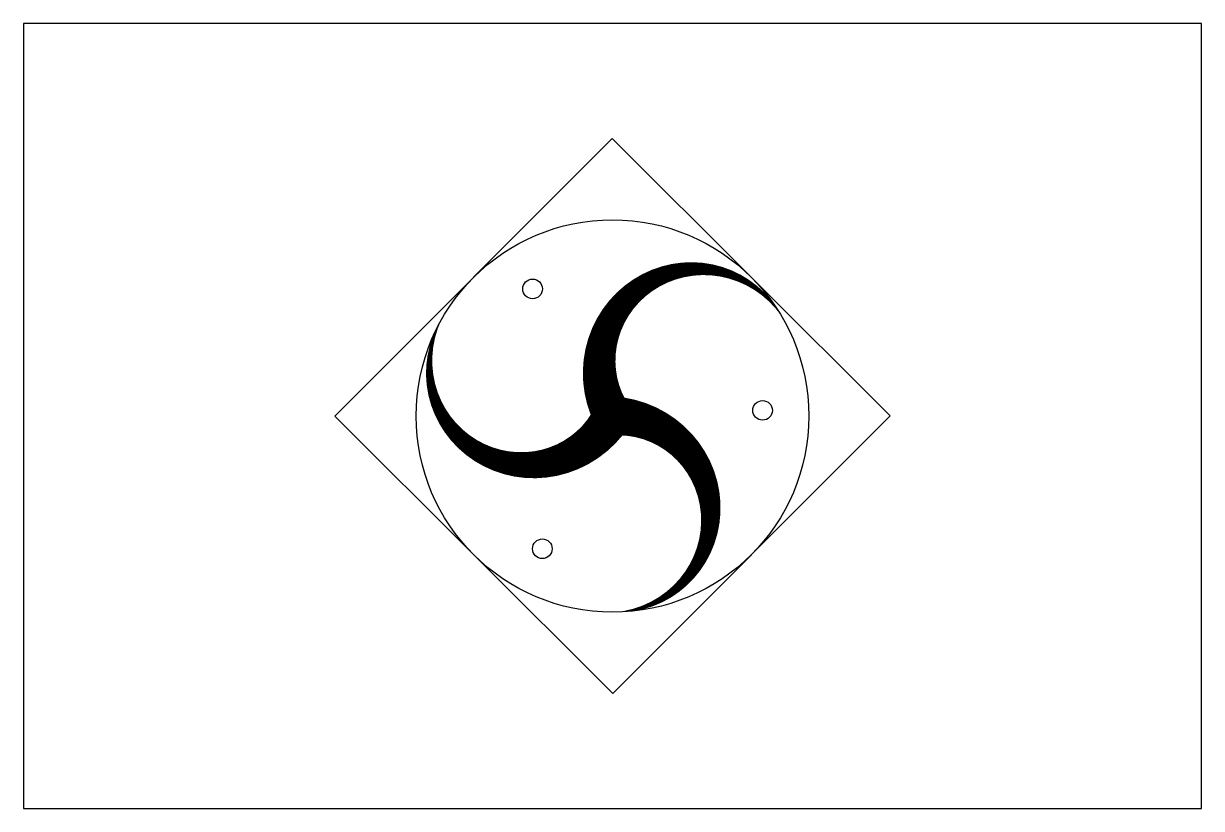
# Model space of a CAD drawing. Header units: millimetres. Extents: x 0 to 60, y 0 to 40.
import ezdxf

# ---------------------------------------------------------------- set-up
doc = ezdxf.new("R2010")
doc.units = ezdxf.units.MM
doc.layers.add('粗直线', color=7, linetype='Continuous', lineweight=30)

msp = doc.modelspace()

# ---------------------------------------------------------------- linework, layer by layer
for points in [[(0, 0), (60, 0), (60, 40), (0, 40)], [(15.858, 19.986), (30.014, 5.858), (44.142, 20.014), (29.986, 34.142)]]:
    msp.add_lwpolyline(points, close=True)
for points in [[(30, 20, 2, 0, -0.988221), (38.6, 25.102, 0, 0, -0.389537), (37.646, 20.286, 0, 0, -0.830587)], [(30, 20, 2, 0, -0.988221), (21.281, 24.897, 0, 0, -0.389537), (25.929, 26.479, 0, 0, -0.830587)], [(30, 20, 2, 0, -0.988221), (30.118, 10.001, 0, 0, -0.389537), (26.425, 13.235, 0, 0, -0.830587)]]:
    msp.add_lwpolyline(points, format="xyseb")
at = {"layer": '粗直线', "lineweight": 30}
for centre, radius in [((30, 20), 10), ((25.929, 26.479), 0.5), ((37.646, 20.286), 0.5), ((26.425, 13.235), 0.5)]:
    msp.add_circle(centre, radius, dxfattribs=at)

doc.saveas('drawing.dxf')
